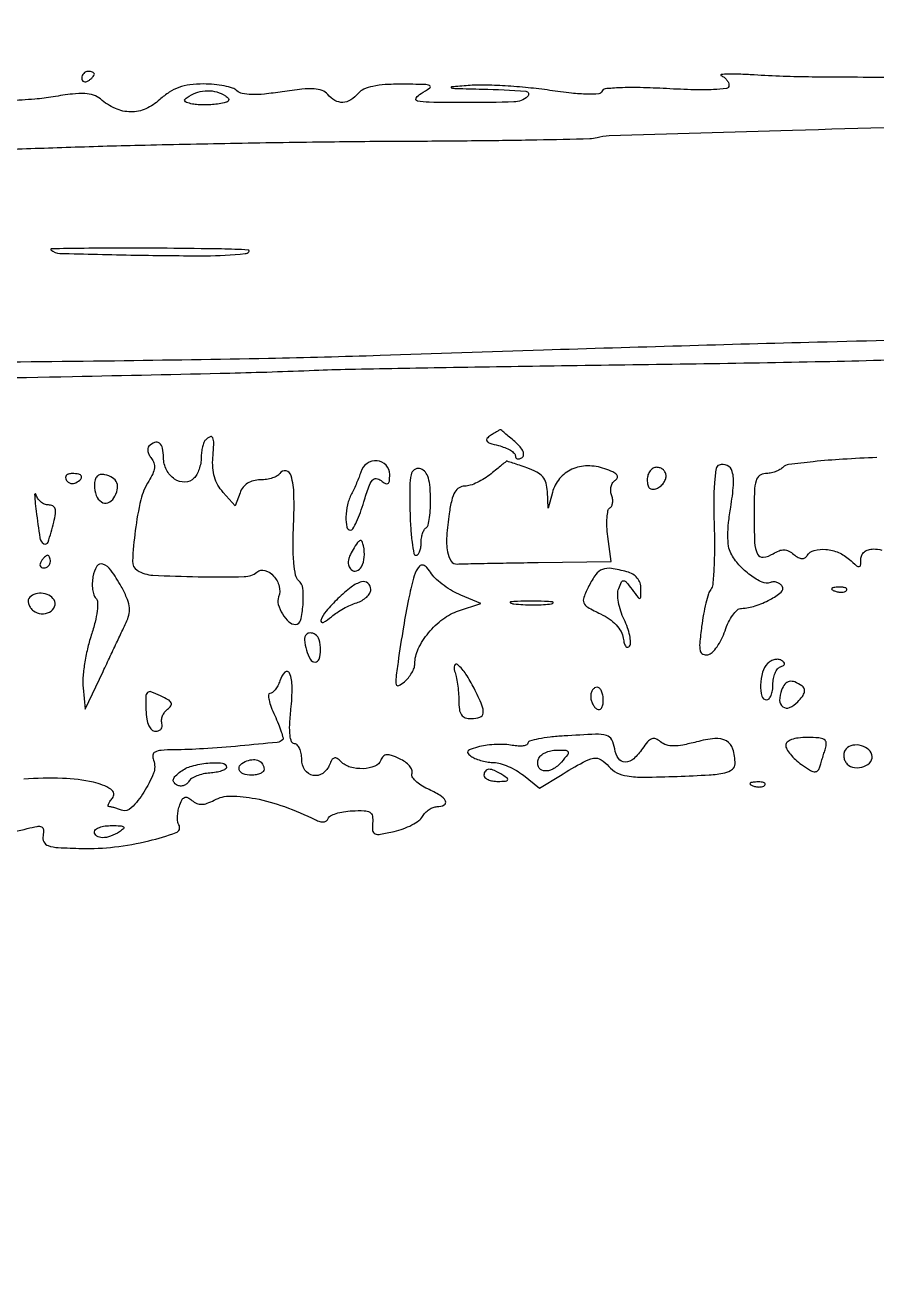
# Model space of a CAD drawing. Extents: x 0 to 2558, y 0 to 3412.
# Drawn here: x 1454.9 to 1590.4, y 725 to 922.4 of the extents above; entities that cross this region are included whole.
import ezdxf

# ---------------------------------------------------------------- set-up
doc = ezdxf.new("R2010")
doc.units = 0

msp = doc.modelspace()

# ---------------------------------------------------------------- linework, layer by layer
for points in [[(1286.775, 2242.902503, 0.000001), (1177.44536, 2242.627485, 0.134519)], [(1176.555032, 2242.380365, -0.000002), (1098.265318, 2241.934774, -0.000173)], [(1319.866449, 1231.417086, 0.007685), (1320.536456, 1213.5593, 0.010243), (1321.281431, 1203.421734, 0.386908), (1322.843325, 1201.999537, 0.183699), (1323.666424, 1202.31224, 0.136577), (1324.198222, 1203.136634, 0.058831), (1324.496883, 1204.742271, 0.010899), (1324.631041, 1207.749537, -0.000005), (1324.704195, 1210.958263, -0.000001), (1324.831971, 1216.559674, -0.000001), (1324.980176, 1223.055371, -0.000001), (1325.131041, 1229.666374, -0.003312)], [(1347, 900.068317, 0.000002), (1365.687198, 900.484728, 0.000002), (1385.0375, 900.916042, 0.000002), (1402.386564, 901.302857, 0.000005), (1414, 901.561942, 0.001032), (1424.413057, 901.815852, 0.000557), (1437.234375, 902.169265, 0.000555), (1450.292862, 902.558291, 0.000875), (1461.5, 902.924242, -0.002661), (1473.152273, 903.263051, -0.001389), (1487.675, 903.567596, -0.001381), (1502.577012, 903.797497, -0.002113), (1515.5, 903.906549, 0.001447), (1526.723417, 903.986321, 0.002235), (1536.421875, 904.126695, 0.000692), (1544.83021, 904.297643, 0.068409), (1546, 904.484404, -0.06638), (1547.916467, 904.798319, -0.000148), (1577.103158, 905.659473, -0.000974), (1610.438484, 906.568138, -0.000565)], [(1594.703758, 914.057995, -0.003527), (1580.233402, 914.108414, -0.012656), (1571, 914.43955, 0.006092), (1568.587415, 914.557795, 0.014154), (1566.776562, 914.573153, 0.028057), (1565.770244, 914.4966, 0.77115), (1565.75, 914.33545, -0.067216), (1566.227918, 914.064221, -0.061617), (1566.632812, 913.668844, -0.065461), (1566.90715, 913.214766, -0.103553), (1567, 912.771253, -0.374459), (1566.591929, 912.302774, -0.021506), (1564.537163, 912.107795, -0.019967), (1561.493353, 912.072259, -0.006698), (1557.050937, 912.257397, 0.007628), (1552.867031, 912.423971, 0.01687), (1549.672533, 912.394582, 0.013348), (1547.289885, 912.228407, 0.296432), (1546.771928, 911.815784, -0.302367), (1546.26929, 911.424239, -0.023724), (1544.486111, 911.375907, -0.022284), (1541.950347, 911.54071, -0.008724), (1538.470991, 911.984651, 0.011765), (1535.05282, 912.399671, 0.009553), (1531.372729, 912.688004, 0.009679), (1527.969663, 912.823267, 0.024629), (1525.5, 912.751926, 0.003211), (1522.820932, 912.524873, 0.843061), (1522.811083, 912.400338, 0.055046), (1523.585619, 912.29211, 0.000999), (1527.75, 912.180248, -0.011066), (1534.658146, 911.855414, -0.670787), (1534.945379, 910.988602, -0.170732), (1532.775231, 910.144698, -0.009077), (1525.25, 910.035435, -0.002502), (1519.277858, 910.087028, -0.046454), (1517.403239, 910.287404, -0.534094), (1517.207774, 910.762422, -0.115701), (1518, 911.5, 0.0224), (1519.383084, 912.375057, 0.577467), (1519.352469, 912.732353, 0.105443), (1518.54107, 912.920489, 0.002858), (1514.872445, 912.964565, 0.01712), (1512.289992, 912.892392, 0.036964), (1510.321389, 912.622856, 0.049511), (1508.888417, 912.165562, 0.118101), (1508, 911.5, -0.079277), (1506.804562, 910.45184, -0.13299), (1505.535573, 910.06319, -0.138875), (1504.283018, 910.373984, -0.089959), (1503.132426, 911.340436, 0.133624), (1502.266405, 911.948811, 0.072533), (1500.982729, 912.21158, 0.041346), (1499.034758, 912.161804, 0.010506), (1495.896373, 911.754045, -0.012095), (1493.054808, 911.394028, -0.031001), (1490.984409, 911.311469, -0.042918), (1489.518457, 911.470279, -0.149014), (1488.686391, 911.913609, 0.119252), (1487.997644, 912.334005, 0.027442), (1486.671137, 912.680873, 0.026843), (1485.05763, 912.920143, 0.023391), (1483.351522, 913, 0.031546), (1481.195886, 912.863859, 0.054618), (1479.452071, 912.445847, 0.058446), (1477.921732, 911.68543, 0.042398), (1476.420441, 910.513847, -0.083232), (1474.188007, 909.046987, -0.106844), (1471.7869, 908.554344, -0.103087), (1469.331519, 909.093017, -0.072984), (1466.944254, 910.613499, 0.099027), (1465.869015, 911.222616, 0.06814), (1464.487437, 911.476789, 0.041713), (1462.517596, 911.402869, 0.011471), (1459.444254, 910.957763, -0.020933), (1456.505418, 910.588749, -0.008356), (1452.454746, 910.31963, -0.008252)], [(1606, 872.516164, 0.000493), (1581.092805, 871.894657, 0.000749), (1559.443543, 871.300643, 0.000733), (1537.463806, 870.632372, 0.000447), (1511.5, 869.781655, -0.003644), (1493.715361, 869.312769, -0.001429), (1469.184375, 868.915057, -0.001415), (1442.651699, 868.635847, -0.001763), (1418, 868.533138, 0.001434), (1381.88613, 868.406462, 0.00413), (1356.841518, 868.039905, 0.004431), (1332.785854, 867.275735, 0.001871)], [(1324.66775, 863.925629, -0.001672), (1363.453453, 864.81645, -0.001578), (1403, 865.467609, 0.000816), (1433.200227, 865.918835, 0.000893), (1462.505551, 866.45686, 0.000825), (1487.568782, 867.003132, 0.004605), (1501, 867.441854, -0.005737), (1506.589275, 867.611764, -0.000418), (1521.984375, 867.890142, -0.000584), (1540.346624, 868.185347, -0.000442), (1560.5, 868.467963, 0.001868), (1580.725411, 868.809274, 0.002405), (1599.309375, 869.281788, 0.001835)], [(1590.5424, 853.5424, 0.006613), (1585.143376, 853.278141, 0.009837), (1580.427762, 852.891512, 0.005387), (1576.493205, 852.44798, 0.167123), (1575.62318, 852.02318, -0.070685), (1575.101063, 851.63097, -0.038877), (1574.371809, 851.300559, -0.037847), (1573.564244, 851.075284, -0.049135), (1572.8, 851, 0.165139), (1571.874819, 850.685867, 0.161185), (1571.321053, 849.87037, 0.060913), (1571.059245, 848.197391, 0.008389), (1571, 844.666667, 0.009694), (1571.089997, 840.025253, 0.10081), (1571.540808, 838.180813, 0.328572), (1572.466294, 837.680947, 0.105021), (1574.02661, 838.248691, -0.045512), (1574.977104, 838.728269, -0.102565), (1575.768434, 838.865661, -0.109314), (1576.516788, 838.674359, -0.056232), (1577.329771, 838.141277, 0.04157), (1578.032799, 837.650304, 0.109958), (1578.614221, 837.465658, 0.158427), (1579.087847, 837.574445, 0.119871), (1579.469989, 837.951442, -0.19074), (1580.586473, 838.783181, -0.088623), (1582.416778, 838.941963, -0.076823), (1584.456596, 838.43501, -0.084859), (1586.171259, 837.345012, 0.007828), (1587.31862, 836.338887, 0.177905), (1587.723753, 836.190025, 0.38433), (1587.950984, 836.394959, 0.025779), (1588, 837.345012, -0.107422), (1588.14489, 838.011628, -0.113349), (1588.552117, 838.543127, -0.10155), (1589.191897, 838.883454, -0.07174), (1590, 839, -0.065386), (1591.319469, 838.826711, -0.248719)], [(1451.10995, 793.757156, 0.043168), (1455.322935, 794.500009, -0.017106), (1456.891938, 794.861764, -0.154891), (1457.582099, 794.782081, -0.280373), (1457.879094, 794.349636, -0.056434), (1457.822935, 793.376714, 0.156194), (1457.962079, 792.385587, 0.203431), (1458.643812, 791.787601, 0.066348), (1460.243763, 791.486261, 0.007219), (1464, 791.338851, 0.035585), (1469.216673, 791.580832, 0.030236), (1474.644616, 792.55704, 0.026966), (1479.018303, 793.873257, 0.476331), (1479.443208, 795.091891, -0.107287), (1479.267609, 795.588591, -0.037959), (1479.229559, 796.34622, -0.035576), (1479.313572, 797.211204, -0.034861), (1479.51955, 798.061598, -0.034498), (1479.905523, 799.038423, -0.175216), (1480.315391, 799.442767, -0.225892), (1480.820694, 799.436389, -0.059012), (1481.520176, 798.983256, 0.073506), (1482.27981, 798.521716, 0.103287), (1483.055906, 798.369732, 0.084374), (1483.942167, 798.531745, 0.035575), (1485.050918, 799.02725, -0.126191), (1487.709416, 799.678794, -0.045205), (1491.621161, 799.282123, -0.038958), (1496.246871, 798.005482, -0.028), (1501.178687, 795.902018, 0.048868), (1501.885974, 795.634601, 0.092308), (1502.491782, 795.586203, 0.129531), (1502.939911, 795.755905, 0.158665), (1503.204753, 796.114258, -0.197208), (1503.561367, 796.528173, -0.040676), (1504.470557, 796.900733, -0.037059), (1505.670441, 797.186124, -0.02751), (1507.026065, 797.328196, -0.018466), (1508.955268, 797.352289, -0.130423), (1509.847656, 797.091984, -0.220904), (1510.249903, 796.4948, -0.065019), (1510.281717, 795.362464, 0.052785), (1510.286108, 794.177508, 0.280674), (1510.664821, 793.685943, 0.136662), (1511.515007, 793.604551, 0.011407), (1513.704886, 794.046209, 0.032418), (1515.163064, 794.476014, 0.033688), (1516.534141, 795.086326, 0.035782), (1517.638096, 795.774892, 0.108264), (1518.22286, 796.433745, -0.063351), (1518.665844, 797.032788, -0.053818), (1519.267931, 797.539913, -0.056223), (1519.930081, 797.884749, -0.092212), (1520.54969, 798, 0.115167), (1521.675975, 798.262908, 0.422899), (1521.877353, 798.887331, 0.136893), (1521.002075, 799.807678, 0.030429), (1519.054322, 800.815661, -0.037434), (1517.959048, 801.402054, -0.054532), (1517.104969, 802.086159, -0.06971), (1516.59593, 802.759528, -0.220126), (1516.554713, 803.309773, 0.191229), (1516.5443, 803.848697, 0.078485), (1516.15289, 804.481601, 0.061997), (1515.461547, 805.10837, 0.044975), (1514.560408, 805.627592, 0.023018), (1513.290386, 806.144905, 0.106597), (1512.508742, 806.245813, 0.183117), (1511.981298, 805.993479, 0.09931), (1511.591401, 805.377592, -0.21209), (1510.635278, 804.419547, -0.084033), (1508.772376, 804.040475, -0.077505), (1506.725949, 804.290613, -0.127959), (1505.232783, 805.167217, 0.051647), (1504.629749, 805.65706, 0.21548), (1504.178536, 805.727343, 0.194307), (1503.79619, 805.434394, 0.041719), (1503.425794, 804.667217, -0.149891), (1502.349773, 803.292099, -0.201473), (1500.820288, 802.963491, -0.200769), (1499.510862, 803.825622, -0.149159), (1499, 805.5, 0.043649), (1498.916293, 806.457035, 0.063413), (1498.665154, 807.265625, 0.083126), (1498.295817, 807.812883, 0.205641), (1497.860097, 808, -0.306765), (1497.381818, 808.323921, -0.069113), (1497.133508, 809.329092, -0.039437), (1497.091283, 810.994793, -0.012339), (1497.286451, 813.486499, 0.025097), (1497.474236, 817.049089, 0.094626), (1497.062278, 819.23576, 0.543759), (1496.327582, 819.384549, 0.117335), (1495.504609, 818.014521, -0.03874), (1495.192389, 817.243528, -0.048891), (1494.783841, 816.591765, -0.057125), (1494.345709, 816.141505, -0.172924), (1493.948791, 816, 0.412296), (1493.709424, 815.762197, 0.054417), (1493.790079, 814.975564, 0.038281), (1494.122614, 813.85066, 0.020258), (1494.695403, 812.512557, -0.013762), (1495.301614, 811.14572, -0.021013), (1495.743844, 809.926298, -0.016653), (1496.022218, 808.930469, -0.26496), (1495.929224, 808.605529, -0.170432), (1495.102665, 808.220008, -0.002099), (1489.177404, 807.657779, -0.006893), (1483.338293, 807.209511, -0.013214), (1478.643011, 807.038494, 0.014904), (1476.621935, 806.958041, 0.100833), (1475.662204, 806.691829, 0.248633), (1475.307715, 806.186622, 0.123337), (1475.404891, 805.387255, -0.186269), (1475.400907, 803.301066, -0.050239), (1473.873637, 800.299028, -0.050854), (1471.868468, 797.781699, -0.299217), (1470.298841, 797.438818, 0.011169), (1469.699305, 797.653646, 0.012145), (1469.107192, 797.835153, 0.011681), (1468.593933, 797.966098, 0.056669), (1468.295768, 798, -0.413867), (1468.183775, 798.11186, -0.101663), (1468.241548, 798.394757, -0.049658), (1468.479883, 798.827612, -0.022548), (1468.87041, 799.343853, 0.456328), (1468.637038, 800.758608, 0.084754), (1465.851197, 801.877781, 0.045039), (1460.921712, 802.486589, 0.023748), (1454.75, 802.396327)]]:
    msp.add_lwpolyline(points, format="xyb")
for points in [[(1464, 913.940983, 0.108972), (1464.078288, 913.586039, 0.182303), (1464.29375, 913.3746, 0.161196), (1464.6179, 913.343488, 0.082592), (1465, 913.5, 0.029505), (1465.382774, 913.768994, 0.035638), (1465.70625, 914.066025, 0.038439), (1465.934461, 914.34829, 0.151918), (1466, 914.559017, 0.210953), (1465.92554, 914.727648, 0.081139), (1465.70625, 914.870461, 0.061769), (1465.382849, 914.967655, 0.042167), (1465, 915, 0.105053), (1464.618444, 914.918938, 0.099167), (1464.29375, 914.688914, 0.09642), (1464.076123, 914.345238, 0.093332)], [(1486.84195, 911.118842, -0.065504), (1487.352909, 910.692188, -0.367864), (1487.365825, 910.3633, -0.163894), (1486.947617, 910.089213, -0.019165), (1485.84195, 909.845532, -0.025138), (1484.806858, 909.711959, -0.017579), (1483.631248, 909.661478, -0.017784), (1482.498369, 909.692986, -0.034898), (1481.604853, 909.812654, -0.019572), (1480.642842, 910.05016, -0.23294), (1480.367312, 910.301188, -0.324217), (1480.446705, 910.608436, -0.031612), (1481.104853, 911.085964, -0.069801), (1482.487015, 911.711674, -0.070113), (1483.985864, 911.931657, -0.07058), (1485.478305, 911.728647, -0.072322)], [(1459.083333, 886.617099, 0.181285), (1460.505294, 886.041683, 0.001543), (1472.53308, 885.767884, 0.005396), (1483.661608, 885.669046, 0.025825), (1490, 886.008783, 0.180493), (1490.579015, 886.297334, 0.632074), (1490.471985, 886.568436, 0.012953), (1486.219941, 886.745174, 0.001894), (1477.583333, 886.847513, 0.001882), (1470.357964, 886.878563, 0.003247), (1464.345833, 886.84273, 0.000633), (1459.142111, 886.771332, 0.678067)], [(1483.666667, 856.333333, 0.106766), (1483.409563, 855.934565, 0.031561), (1483.195833, 855.235833, 0.030106), (1483.049111, 854.398913, 0.028346), (1483, 853.533333, -0.047003), (1482.915074, 852.631919, -0.037415), (1482.661249, 851.687915, -0.038644), (1482.288986, 850.842339, -0.07349), (1481.846804, 850.246804, -0.196188), (1480.407799, 849.641887, -0.152827), (1478.768247, 850.136185, -0.125289), (1477.469303, 851.60118, -0.119594), (1477, 853.535184, 0.051106), (1476.846807, 855.030039, 0.178314), (1476.342244, 855.839918, 0.266406), (1475.590804, 855.945806, 0.101514), (1474.675343, 855.342009, 0.164816), (1474.503742, 854.994523, 0.084241), (1474.521491, 854.502747, 0.068793), (1474.719579, 853.945475, 0.053507), (1475.075579, 853.408933, -0.096712), (1475.470592, 852.685696, -0.106827), (1475.545512, 851.892975, -0.07996), (1475.280149, 850.963843, -0.033162), (1474.647499, 849.816924, 0.085434), (1473.382863, 846.825138, 0.025499), (1472.499862, 841.930492, 0.018676), (1472.060514, 837.070002, 0.274074), (1472.826006, 835.607534, 0.126145), (1475.310939, 834.831744, 0.009191), (1482.536395, 834.591313, 0.007808), (1489.856265, 834.596676, 0.16767), (1491.858213, 835.324265, -0.247344), (1493.15274, 835.581148, -0.140974), (1494.530999, 834.699352, -0.115983), (1495.408475, 833.056612, -0.157808), (1495.319441, 831.390066, 0.161858), (1495.264103, 830.173999, 0.068657), (1495.926514, 828.660524, 0.069644), (1496.955632, 827.410366, 0.187919), (1498.008945, 827, 0.347791), (1498.824035, 827.644978, 0.040103), (1499.202051, 830.115878, 0.040354), (1499.178566, 832.720321, 0.19969), (1498.510698, 833.991121, -0.17255), (1498.021129, 834.814672, -0.026197), (1497.74557, 836.739161, -0.02299), (1497.628764, 839.40039, -0.010355), (1497.708544, 842.896166, 0.016639), (1497.757371, 847.658934, 0.060418), (1497.324538, 850.649951, 0.279892), (1496.498736, 851.435743, 0.318119), (1495.510081, 851.016312, -0.130385), (1495.097226, 850.625548, -0.045515), (1494.33997, 850.298542, -0.041465), (1493.401509, 850.07505, -0.037745), (1492.408759, 850, 0.061453), (1491.309417, 849.864371, 0.080428), (1490.380723, 849.465125, 0.084885), (1489.661851, 848.814131, 0.077965), (1489.174539, 847.942788), (1488.413527, 845.885576), (1486.487918, 848.01335, -0.05619), (1485.661866, 849.16239, -0.056487), (1485.114116, 850.464512, -0.052933), (1484.847821, 851.931526, -0.039957), (1484.857772, 853.570562, 0.010593), (1485.003278, 855.814357, 0.113134), (1484.839237, 856.707021, 0.42772), (1484.413011, 856.865221, 0.083306)], [(1529.052155, 857.053395, 0.067261), (1528.47185, 856.566195, 0.365986), (1528.458032, 856.186605, 0.15016), (1528.947669, 855.84628, 0.015852), (1530.302155, 855.4603, -0.031158), (1531.335183, 855.131442, -0.043121), (1532.207508, 854.702845, -0.050205), (1532.819261, 854.244319, -0.209818), (1533, 853.832575, 0.135101), (1533.084921, 853.524025, 0.190651), (1533.308323, 853.351761, 0.141583), (1533.647817, 853.352174, 0.06787), (1534.04961, 853.530661, 0.228702), (1534.309819, 853.938818, 0.136133), (1534.220316, 854.520307, 0.076546), (1533.742308, 855.256114, 0.031869), (1532.896601, 856.089678, 0.002411), (1532.045191, 856.820936, 0.003891), (1531.312509, 857.434345, 0.000795), (1530.664916, 857.966273, 0.213834), (1530.59699, 857.984687, 0.0957), (1530.52819, 857.959775, 0.00107), (1530.103186, 857.704804, 0.003272), (1529.614085, 857.405571, 0.002121)], [(1508.395617, 851.25, -0.015807), (1508.121616, 850.45461, -0.008828), (1507.740796, 849.503986, -0.0088), (1507.321426, 848.555435, -0.014122), (1506.927002, 847.763569, 0.064861), (1506.280694, 846.050775, 0.051564), (1506.027699, 844.088837, 0.059034), (1506.176417, 842.489528, 0.353777), (1506.781685, 842, 0.270553), (1507.153, 842.21679, 0.019039), (1507.726201, 843.329151, 0.022779), (1508.33077, 844.790815, 0.014885), (1508.899375, 846.52477, -0.0122), (1509.659794, 848.886403, -0.08565), (1510.244442, 849.939541, -0.247833), (1510.865833, 850.207587, -0.154742), (1511.61769, 849.902326, 0.038554), (1512.331867, 849.39714, 0.296507), (1512.722309, 849.411951, 0.218937), (1512.949362, 849.80367, 0.023564), (1513, 850.877555, 0.190373), (1512.422996, 852.338093, 0.186518), (1510.997664, 853.025749, 0.17198), (1509.389253, 852.598023, 0.169112)], [(1529.139216, 850.966731, -0.033647), (1528.101036, 850.214027, -0.030279), (1526.934954, 849.577727, -0.03157), (1525.817194, 849.136641, -0.078344), (1524.950489, 849, 0.136251), (1524.04332, 848.748119, 0.129031), (1523.373456, 848.060729, 0.072622), (1522.875192, 846.779329, 0.019256), (1522.465337, 844.617415, 0.020448), (1522.07979, 841.060123, 0.056966), (1522.196976, 838.554686, 0.106506), (1522.772974, 837.081701, 0.273138), (1523.763695, 836.6, -0.014807), (1524.640931, 836.644865, -0.000516), (1528.053638, 836.714688, -0.000961), (1532.085425, 836.785265, -0.000672), (1536.631669, 836.85), (1548.263338, 837), (1547.726851, 840.999809, -0.021385), (1547.584197, 842.570594, -0.029838), (1547.600918, 843.981012, -0.029972), (1547.747788, 845.091953, -0.209448), (1548.051508, 845.531834, 0.147134), (1548.335698, 845.852575, 0.077701), (1548.482841, 846.368576, 0.066279), (1548.4768, 846.993367, 0.056152), (1548.310609, 847.63295, -0.081001), (1548.174125, 848.290168, -0.077776), (1548.25028, 848.966484, -0.081808), (1548.521834, 849.557624, -0.106234), (1548.950656, 849.969504, 0.187624), (1549.256553, 850.375007, 0.265963), (1549.149615, 850.80356, 0.096262), (1548.493757, 851.266296, 0.021772), (1547.221223, 851.773037, 0.085361), (1544.503484, 852.225913, 0.105636), (1542.00248, 851.677973, 0.112289), (1540.052844, 850.196429, 0.106883), (1538.892877, 847.992003), (1538.19936, 845.5), (1538.09968, 848.152175, 0.060875), (1537.884029, 849.495588, 0.108715), (1537.352668, 850.474405, 0.09372), (1536.397008, 851.231499, 0.036931), (1534.850777, 851.902175, 0.001812), (1533.636227, 852.320639, 0.00291), (1532.597035, 852.667741, 0.000559), (1531.680229, 852.966912, 0.159628), (1531.600777, 852.966731, 0.090721), (1531.528867, 852.927464, 0.000388), (1530.836123, 852.365507, 0.001884), (1530.051463, 851.723052, 0.001185)], [(1461.510081, 849.983688, 0.090427), (1461.820631, 849.639411, 0.095498), (1462.22714, 849.434921, 0.099685), (1462.665803, 849.401101, 0.108373), (1463.069098, 849.542705, 0.050477), (1463.838655, 850.13314, 0.315493), (1463.933879, 850.592818, 0.25701), (1463.519563, 850.914842, 0.039415), (1462.440983, 851, 0.067432), (1461.890269, 850.925389, 0.140899), (1461.524436, 850.701458, 0.190788), (1461.397824, 850.36964, 0.136093)], [(1466, 849.132341, 0.089234), (1466.289396, 847.523701, 0.161072), (1467.117975, 846.489366, 0.235216), (1468.160752, 846.370007, 0.166156), (1469.095547, 847.121885, 0.079538), (1469.648784, 848.411037, 0.154957), (1469.581424, 849.516999, 0.163488), (1468.897057, 850.342143, 0.090929), (1467.667134, 850.823324, 0.08881), (1466.941402, 850.833781, 0.158752), (1466.416783, 850.562241, 0.136471), (1466.102291, 849.996064, 0.059009)], [(1516.230841, 845.063708, 0.010878), (1516.340029, 842.355517, 0.017913), (1516.563953, 840.074964, 0.012165), (1516.850821, 838.274784, 0.361757), (1517.18091, 838, 0.217962), (1517.494316, 838.143435, 0.078423), (1517.759392, 838.570164, 0.05963), (1517.940011, 839.197795, 0.040294), (1518, 839.940983, -0.038124), (1518.059521, 840.720472, -0.041698), (1518.23673, 841.458109, -0.04577), (1518.496072, 842.053834, -0.129504), (1518.805888, 842.380032, 0.198053), (1519.114885, 842.80725, 0.022735), (1519.343303, 843.997062, 0.024639), (1519.486353, 845.499269, 0.017691), (1519.503711, 847.185403, 0.020207), (1519.368311, 849.249871, 0.064333), (1519.047915, 850.591677, 0.107936), (1518.517097, 851.405568, 0.147962), (1517.747753, 851.810062, 0.21827), (1516.916026, 851.606924, 0.171729), (1516.416692, 850.81279, 0.053373), (1516.209785, 849.014058, 0.006605)], [(1554, 850.031385, 0.051069), (1554.0868, 849.183769, 0.155809), (1554.367392, 848.68592, 0.195231), (1554.836898, 848.507681, 0.086117), (1555.5, 848.638374, 0.074185), (1556.073431, 848.962529, 0.064359), (1556.559375, 849.454091, 0.06686), (1556.888097, 850.031441, 0.096313), (1557, 850.606989, 0.106859), (1556.885101, 851.13847, 0.099462), (1556.559375, 851.590803, 0.095925), (1556.07263, 851.894051, 0.091732), (1555.5, 852, 0.130258), (1554.927808, 851.848362, 0.100732), (1554.440489, 851.421897, 0.088591), (1554.112818, 850.783784, 0.074555)], [(1565.426807, 852.350602, 0.270381), (1564.962511, 851.783887, 0.019156), (1564.708172, 849.673577, 0.019944), (1564.585528, 846.738051, 0.008403), (1564.644501, 842.789139, -0.008749), (1564.695588, 839.201868, -0.012343), (1564.606261, 836.006017, -0.008569), (1564.42186, 833.367169, -0.14488), (1564.105843, 832.563537, 0.090908), (1563.74704, 831.876189, 0.014218), (1563.335261, 830.39609, 0.015414), (1562.949038, 828.602437, 0.012894), (1562.647476, 826.678472, 0.009342), (1562.349605, 824.006087, 0.076993), (1562.424421, 822.788362, 0.237616), (1562.847252, 822.267219, 0.156125), (1563.63038, 822.178472, 0.142926), (1564.327992, 822.542398, 0.045973), (1565.10029, 823.433405, 0.041528), (1565.820147, 824.636326, 0.036054), (1566.371053, 825.999078, -0.035867), (1566.91354, 827.342444, -0.045356), (1567.608997, 828.486615, -0.052175), (1568.345243, 829.291225, -0.17384), (1569, 829.553688, 0.068927), (1571.197232, 829.941362, 0.046488), (1573.540547, 830.946455, 0.049234), (1575.309666, 832.147662, 0.373409), (1575.459024, 833.066301, 0.095666), (1575.114933, 833.439885, 0.080889), (1574.63637, 833.685567, 0.080004), (1574.099496, 833.768464, 0.090228), (1573.587168, 833.671823, -0.202268), (1572.28506, 833.714474, -0.051402), (1570.426647, 834.814883, -0.049243), (1568.598102, 836.470235, -0.062955), (1567.295842, 838.329839, -0.088996), (1566.940871, 839.447013, -0.031994), (1566.830129, 841.118417, -0.026947), (1566.938248, 843.208379, -0.016263), (1567.279746, 845.665661, 0.022093), (1567.726601, 849.181148, 0.088391), (1567.523581, 851.332956, 0.217512), (1566.715986, 852.294215, 0.202704)], [(1456.73061, 845, 0.008558), (1457.317091, 840.784334, 0.217542), (1457.94123, 839.839456, 0.488541), (1458.621413, 840.08793, 0.016444), (1459.527124, 843.25205, 0.023895), (1459.80193, 844.620894, 0.112673), (1459.743028, 845.414797, 0.209357), (1459.374407, 845.842616, 0.112176), (1458.681732, 846, -0.104425), (1458.058932, 846.131505, -0.074753), (1457.456029, 846.514063, -0.070931), (1456.964086, 847.081193, -0.076197), (1456.664775, 847.75, 0.47713), (1456.562568, 847.794633, 0.286497), (1456.485341, 847.664062, 0.019072), (1456.549774, 846.6274, 0.005226)], [(1507.167898, 838.915751, 0.035066), (1506.621126, 837.876357, 0.081693), (1506.403168, 837.02681, 0.1109), (1506.497554, 836.320149, 0.108351), (1506.885115, 835.714885, 0.283656), (1507.741323, 835.512054, 0.195519), (1508.520923, 836.177212, 0.101097), (1508.952118, 837.695186, 0.070717), (1508.834574, 839.475235, 0.050677), (1508.603404, 840.200885, 0.3893), (1508.304563, 840.333847, 0.161171), (1507.899799, 840.030298, 0.013343)], [(1457.5, 837, 0.082592), (1457.343488, 836.6179, 0.161196), (1457.3746, 836.29375, 0.182303), (1457.586039, 836.078288, 0.108972), (1457.940983, 836, 0.093332), (1458.345238, 836.076123, 0.09642), (1458.688914, 836.29375, 0.099167), (1458.918938, 836.618444, 0.105053), (1459, 837, 0.042167), (1458.967655, 837.382849, 0.061769), (1458.870461, 837.70625, 0.081139), (1458.727648, 837.92554, 0.210953), (1458.559017, 838, 0.151918), (1458.34829, 837.934461, 0.038439), (1458.066025, 837.70625, 0.035638), (1457.768994, 837.382774, 0.029505)], [(1465.773084, 834.593296, 0.038612), (1465.658613, 833.572734, 0.040767), (1465.70597, 832.565404, 0.044351), (1465.894144, 831.712341, 0.120489), (1466.213114, 831.186886, -0.193043), (1466.499537, 830.516921, -0.035972), (1466.432307, 829.154506, -0.03127), (1466.102163, 827.377963, -0.017466), (1465.491633, 825.264228, 0.022563), (1464.890259, 823.099702, 0.018359), (1464.43768, 820.735806, 0.018739), (1464.182304, 818.52451, 0.045153), (1464.203271, 816.878828), (1464.552476, 813.5), (1467.37972, 819.5, 0.000071), (1468.533475, 821.949409, 0.000076), (1469.662245, 824.347602, 0.000072), (1470.632659, 826.410929, 0.000352), (1471.179846, 827.576944, 0.072652), (1471.5326, 828.74616, 0.078279), (1471.522752, 829.936817, 0.060755), (1471.122913, 831.297185, 0.025565), (1470.277945, 833.00975, 0.02591), (1468.631692, 835.628139, 0.156173), (1467.366946, 836.585361, 0.353975), (1466.41053, 836.244461, 0.090015)], [(1517.413481, 835.860009, 0.076679), (1516.772387, 834.345861, 0.01067), (1516.006133, 831.015099, 0.010518), (1515.18547, 826.599162, 0.005304), (1514.327196, 821, 0.005421), (1513.966943, 818.258342, 0.108897), (1514.048143, 817.424992, 0.465179), (1514.436119, 817.267362, 0.051766), (1515.343095, 817.872445, 0.046863), (1515.977066, 818.506455, 0.041135), (1516.513284, 819.274505, 0.043307), (1516.88129, 820.054772, 0.088768), (1517, 820.718153, -0.112983), (1517.543936, 823.094594, -0.059949), (1519.181747, 825.651063, -0.058125), (1521.468438, 827.846956, -0.08223), (1523.960915, 829.16024), (1527.5, 830.336368), (1524.326583, 831.639803, -0.034428), (1523.003679, 832.292856, -0.026294), (1521.652906, 833.177765, -0.026888), (1520.471009, 834.145898, -0.054986), (1519.68099, 835.045062, 0.024916), (1518.916516, 836.028384, 0.129496), (1518.355074, 836.41462, 0.24414), (1517.875276, 836.349996, 0.101452)], [(1544.709797, 833.120094, 0.02252), (1543.898323, 831.291734, 0.194119), (1543.90777, 830.416523, 0.168386), (1544.523584, 829.725492, 0.016071), (1546.560107, 828.672728, -0.039909), (1547.957135, 827.864014, -0.053799), (1549.06222, 826.910282, -0.061731), (1549.817496, 825.869997, -0.09108), (1550.174787, 824.802634, 0.033267), (1550.346945, 823.98639, 0.099966), (1550.605459, 823.482036, 0.260368), (1550.896016, 823.363128, 0.221549), (1551.180754, 823.540468, 0.159407), (1551.343385, 824.148003, 0.036867), (1551.206117, 825.212037, 0.034458), (1550.856019, 826.472674, 0.027818), (1550.314611, 827.769831, -0.03528), (1549.774257, 829.120783, -0.034672), (1549.425468, 830.542112, -0.036769), (1549.299268, 831.828117, -0.098845), (1549.456512, 832.729363, -0.02301), (1549.910486, 833.757519, -0.306442), (1550.252657, 833.95084, -0.205341), (1550.664874, 833.73335, -0.011451), (1551.57142, 832.55887, 0.004676), (1552.542836, 831.264462, 0.258201), (1552.811768, 831.146847, 0.378754), (1552.979863, 831.325989, 0.007369), (1553, 832.692239, 0.083537), (1552.847027, 833.601449, 0.091627), (1552.406185, 834.378376, 0.086697), (1551.693181, 834.977681, 0.06614), (1550.75, 835.369714, 0.026968), (1548.286012, 835.889524, 0.128327), (1546.865491, 835.745179, 0.148607), (1545.808792, 834.939232, 0.040377)], [(1504.75, 831.104477, 0.024738), (1502.902569, 829.116868, 0.091493), (1502.059639, 827.634084, 0.672793), (1502.410612, 827.325776, 0.064314), (1503.75, 828.226732, -0.033326), (1504.583077, 828.865269, -0.020055), (1505.646875, 829.513446, -0.020042), (1506.761217, 830.075362, -0.032804), (1507.75, 830.449107, 0.054581), (1508.610497, 830.817853, 0.06041), (1509.339062, 831.35419, 0.0688), (1509.834025, 831.968577, 0.136023), (1510, 832.567388, 0.221243), (1509.543138, 833.549336, 0.247795), (1508.532362, 833.769056, 0.095853), (1506.872306, 832.940625, 0.029626)], [(1455.570027, 831.113307, 0.145583), (1455.45673, 830.694895, 0.083255), (1455.556803, 830.176849, 0.070878), (1455.848797, 829.64041, 0.059591), (1456.294549, 829.170509, 0.156341), (1457.524845, 828.675467, 0.13977), (1458.876477, 828.957005, 0.179955), (1459.663267, 829.833357, 0.236538), (1459.569098, 830.888197, 0.138169), (1458.745141, 831.644515, 0.103313), (1457.54882, 831.965489, 0.107721), (1456.365179, 831.776435, 0.162463)], [(1583.8125, 832.316886, 0.051402), (1584.359369, 832.160852, 0.05415), (1584.916927, 832.123424, 0.060344), (1585.402231, 832.202593, 0.126455), (1585.729167, 832.395833, 0.296942), (1585.77538, 832.614691, 0.208169), (1585.592839, 832.799335, 0.077125), (1585.112848, 832.910055, 0.028489), (1584.416667, 832.921053, 0.018894), (1583.670344, 832.862007, 0.168741), (1583.37858, 832.720685, 0.470617), (1583.395823, 832.538436, 0.054073)], [(1532.767909, 830.275269, 0.018638), (1534.218327, 830.150328, 0.01259), (1535.878422, 830.111345, 0.012695), (1537.487453, 830.154945, 0.024559), (1538.767909, 830.285474, 0.212532), (1539.000181, 830.434198, 0.556092), (1538.934948, 830.575472, 0.025342), (1537.655786, 830.668409, 0.005888), (1535.5, 830.690131, 0.005499), (1533.352754, 830.662864, 0.031761), (1532.222448, 830.564056, 0.756877), (1532.205163, 830.425738, 0.069146)], [(1499.748242, 825.414909, 0.22408), (1499.428919, 824.52501, 0.051094), (1499.753034, 822.913334, 0.051468), (1500.385996, 821.430327, 0.272604), (1501.116631, 821, 0.33148), (1501.76113, 821.480022, 0.071444), (1501.979175, 822.944308, 0.064519), (1501.780328, 824.543811, 0.193533), (1501.13948, 825.413797, 0.0681), (1500.770829, 825.577359, 0.070314), (1500.37584, 825.633503, 0.077394), (1500.015725, 825.577721, 0.119879)], [(1573.160081, 820.760081, 0.127079), (1572.34394, 819.375405, 0.063086), (1572.029574, 817.347406, 0.072871), (1572.238118, 815.583774, 0.339068), (1573, 815, 0.221088), (1573.382736, 815.177934, 0.077179), (1573.70625, 815.709896, 0.058687), (1573.926807, 816.491297, 0.039486), (1574, 817.416667, -0.046485), (1574.088901, 818.370844, -0.054337), (1574.352719, 819.241011, -0.062779), (1574.740535, 819.905443, -0.149938), (1575.200746, 820.233582, 0.053643), (1575.666399, 820.44654, 0.224262), (1575.834214, 820.69531, 0.237517), (1575.744319, 820.97198, 0.059237), (1575.360827, 821.276997, 0.119346), (1574.87596, 821.43553, 0.077439), (1574.285084, 821.390459, 0.070457), (1573.681414, 821.155357, 0.06844)], [(1523.330061, 819.582257, -0.039696), (1523.587725, 818.709447, -0.016262), (1523.803205, 817.492038, -0.01597), (1523.950919, 816.163451, -0.0197), (1524, 814.918213, 0.032499), (1524.094247, 813.469764, 0.118266), (1524.421338, 812.614777, 0.163879), (1525.030179, 812.156623, 0.080229), (1526, 812, 0.081162), (1527.368275, 812.223577, 0.297495), (1527.886794, 812.880024, 0.125156), (1527.684551, 814.142976, 0.013735), (1526.436676, 816.826481, 0.030674), (1525.134945, 819.078702, 0.065035), (1523.815975, 820.596925, 0.527164), (1523.325353, 820.474436, 0.182553)], [(1575.380002, 816.547887, 0.088353), (1575.064498, 814.908778, 0.244088), (1575.575751, 813.889468, 0.266229), (1576.653174, 813.774074, 0.097822), (1577.955314, 814.681675, 0.032336), (1578.68531, 815.544133, 0.097535), (1579.014195, 816.236783, 0.163665), (1578.972269, 816.790247, 0.14694), (1578.60407, 817.234687, 0.051011), (1577.467358, 817.834029, 0.149389), (1576.594608, 817.909886, 0.174857), (1575.914691, 817.487298, 0.075663)], [(1474.196632, 813.389585, 0.029454), (1474.338466, 811.923871, 0.068413), (1474.655632, 810.868625, 0.106346), (1475.131105, 810.230655, 0.181561), (1475.745363, 810, 0.092896), (1476.255499, 810.095604, 0.13212), (1476.625459, 810.367188, 0.140439), (1476.795325, 810.773727, 0.110869), (1476.745562, 811.25, -0.107511), (1476.684116, 811.802581, -0.070463), (1476.83956, 812.426563, -0.065947), (1477.179037, 813.024252, -0.069794), (1477.656893, 813.5, 0.082328), (1478.183618, 814.051211, 0.277684), (1478.21071, 814.528658, 0.142528), (1477.742732, 815.013027, 0.021417), (1476.529266, 815.639585, 0.021725), (1475.00251, 816.267814, 0.286009), (1474.431007, 816.145868, 0.201573), (1474.164821, 815.526005, 0.011344)], [(1545, 815.559017, 0.061875), (1545.074167, 814.961978, 0.051278), (1545.29375, 814.359775, 0.053305), (1545.617164, 813.842344, 0.08825), (1546, 813.5, 0.202618), (1546.378123, 813.441401, 0.181468), (1546.70625, 813.66835, 0.104212), (1546.928459, 814.195401, 0.047867), (1547, 814.940983, 0.0466), (1546.926392, 815.729059, 0.066561), (1546.70625, 816.395164, 0.086673), (1546.381985, 816.844577, 0.195654), (1546, 817, 0.142666), (1545.61866, 816.888931, 0.09965), (1545.29375, 816.576711, 0.08433), (1545.074854, 816.109818, 0.067639)], [(1540.75, 809.251055, 0.013199), (1538.545732, 809.058043, 0.021432), (1536.689063, 808.764902, 0.016901), (1535.256218, 808.424498, 0.337992), (1535, 808.088768, -0.295554), (1534.820751, 807.812015, -0.071699), (1534.271052, 807.655047, -0.050986), (1533.469645, 807.628499, -0.030038), (1532.518476, 807.751717, 0.036671), (1531.372088, 807.884802, 0.020538), (1529.96798, 807.886478, 0.020401), (1528.541484, 807.771149, 0.031119), (1527.320631, 807.544337, 0.015798), (1525.957944, 807.156178, 0.148753), (1525.462928, 806.814288, 0.366331), (1525.47484, 806.433515, 0.068392), (1526.052155, 805.946605, 0.050653), (1526.758562, 805.594095, 0.026502), (1527.696018, 805.295196, 0.026066), (1528.699325, 805.088116, 0.03606), (1529.615141, 805.015313, -0.070201), (1530.607561, 804.867949, -0.030572), (1531.862665, 804.411634, -0.029504), (1533.15838, 803.755364, -0.034688), (1534.296087, 802.981738), (1536.861891, 800.963476), (1540.180946, 802.97314, -0.008183), (1543.814772, 805.092912, -0.082231), (1545.46009, 805.689073, -0.186388), (1546.637172, 805.468777, -0.078477), (1547.877959, 804.401866, 0.099777), (1549.149159, 803.399022, 0.081243), (1550.805407, 802.874122, 0.038926), (1553.471126, 802.695342, 0.006074), (1558.75, 802.816744, 0.005463), (1563.872743, 803.052903, 0.039201), (1566.324344, 803.386783, 0.106027), (1567.544783, 803.939106, 0.240394), (1567.984687, 804.820969, 0.070819), (1567.629301, 807.164135, 0.193823), (1566.602248, 808.447741, 0.153804), (1564.777619, 808.832569, 0.040893), (1561.81604, 808.296421, -0.016479), (1559.656121, 807.79552, -0.049438), (1558.150234, 807.650312, -0.074484), (1557.030012, 807.821175, -0.098484), (1556.124555, 808.311592, 0.07713), (1555.356842, 808.770498, 0.187591), (1554.708168, 808.779542, 0.128404), (1554.057322, 808.322384, 0.029236), (1553.240881, 807.236266, -0.063522), (1551.841965, 805.618608, -0.181015), (1550.477548, 805.085065, -0.253456), (1549.411365, 805.642638, -0.112064), (1548.819551, 807.171672, 0.08217), (1548.346439, 808.64829, 0.214335), (1547.495047, 809.329035, 0.073667), (1545.779777, 809.510025, 0.004751)], [(1576.031425, 807.75, 0.130483), (1576.207412, 807.148494, 0.035965), (1576.781831, 806.337097, 0.033751), (1577.590752, 805.478144, 0.029679), (1578.541871, 804.695435, 0.018605), (1579.796394, 803.851782, 0.095915), (1580.575109, 803.55549, 0.219786), (1581.079341, 803.689822, 0.147226), (1581.414512, 804.195435, -0.001873), (1581.605193, 804.81895, -0.000858), (1581.858343, 805.630847, -0.00085), (1582.127763, 806.484653, -0.001174), (1582.372681, 807.25, 0.09335), (1582.484701, 808.135054, 0.246891), (1582.164151, 808.664559, 0.118701), (1581.305283, 808.935929, 0.017437), (1579.468615, 809, 0.028389), (1578.035166, 808.918545, 0.058886), (1576.945931, 808.662171, 0.089427), (1576.26066, 808.263252, 0.226344)], [(1585.480369, 806.968236, 0.099717), (1585.289464, 806.452938, 0.077648), (1585.288842, 805.854185, 0.075174), (1585.473513, 805.265571, 0.08302), (1585.819915, 804.780085, 0.170266), (1587.004745, 804.21052, 0.117741), (1588.494101, 804.395546, 0.140064), (1589.57136, 805.191465, 0.249378), (1589.750292, 806.250526, 0.158698), (1589.018555, 807.241192, 0.113816), (1587.737936, 807.77237, 0.118434), (1586.394309, 807.679186, 0.179958)], [(1493, 803.940983, -0.200667), (1492.849643, 803.581425, -0.084925), (1492.4125, 803.276414, -0.064972), (1491.76556, 803.06918, -0.045091), (1491, 803, -0.085145), (1489.694972, 803.223856, -0.23242), (1489.057715, 803.875409, -0.286665), (1489.249712, 804.657326, -0.107219), (1490.25, 805.281721, -0.077342), (1491.300905, 805.48387, -0.122936), (1492.192225, 805.294836, -0.14824), (1492.781652, 804.747963, -0.132898)], [(1540.34316, 805.087814, -0.092193), (1538.954442, 803.96749, -0.158536), (1537.506092, 803.703169, -0.272065), (1536.67498, 804.355174, -0.187325), (1536.670131, 805.582759, -0.124905), (1537.05332, 806.125302, -0.064195), (1537.754295, 806.583685, -0.057655), (1538.645325, 806.894604, -0.055194), (1539.597201, 807, -0.013393), (1541.062942, 806.96073, -0.294408), (1541.394148, 806.721161, -0.264564), (1541.332143, 806.297505, -0.011374)], [(1486.999294, 804.25, -0.266545), (1486.827041, 803.950489, -0.049405), (1486.226255, 803.675561, -0.041333), (1485.376322, 803.460509, -0.026841), (1484.368664, 803.347654, 0.040731), (1483.306414, 803.19874, 0.041443), (1482.288746, 802.87999, 0.044873), (1481.456875, 802.451065, 0.113351), (1480.981174, 801.969539, -0.094519), (1480.60276, 801.55681, -0.096768), (1480.101972, 801.316548, -0.098934), (1479.556987, 801.285358, -0.103749), (1479.051963, 801.467885, -0.116599), (1478.638583, 801.881536, -0.21535), (1478.578756, 802.34382, -0.125075), (1478.907956, 802.887591, -0.032221), (1479.690159, 803.564197, -0.094899), (1481.490711, 804.45513, -0.044204), (1484.062996, 804.928272, -0.044513), (1486.366853, 804.938841, -0.389981)], [(1528, 803, 0.210568), (1528.167975, 802.618823, 0.082215), (1528.660938, 802.298248, 0.062416), (1529.388595, 802.082804, 0.042523), (1530.25, 802.015313, 0.011293), (1531.444209, 802.050422, 0.220444), (1531.762149, 802.218347, 0.409657), (1531.728886, 802.479509, 0.023197), (1531, 803, 0.031558), (1529.698623, 803.729028, 0.112355), (1528.772965, 803.939692, 0.234725), (1528.224247, 803.667076, 0.163584)], [(1570.8125, 801.316886, 0.051402), (1571.359369, 801.160852, 0.05415), (1571.916927, 801.123424, 0.060344), (1572.402231, 801.202593, 0.126455), (1572.729167, 801.395833, 0.296942), (1572.77538, 801.614691, 0.208169), (1572.592839, 801.799335, 0.077125), (1572.112848, 801.910055, 0.028489), (1571.416667, 801.921053, 0.018894), (1570.670344, 801.862007, 0.168741), (1570.37858, 801.720685, 0.470617), (1570.395823, 801.538436, 0.054073)], [(1470, 794, -0.05437), (1468.582896, 793.288872, -0.089354), (1467.2663, 793.051693, -0.147327), (1466.363212, 793.323695, -0.251537), (1466, 794, -0.242407), (1466.19699, 794.382445, -0.069028), (1466.807812, 794.701752, -0.052836), (1467.696678, 794.917643, -0.03458), (1468.75, 794.984687, -0.011096), (1470.150937, 794.945789, -0.155556), (1470.616929, 794.771138, -0.461139), (1470.628119, 794.487379, -0.043106)]]:
    msp.add_lwpolyline(points, format="xyb", close=True)

doc.saveas('drawing.dxf')
